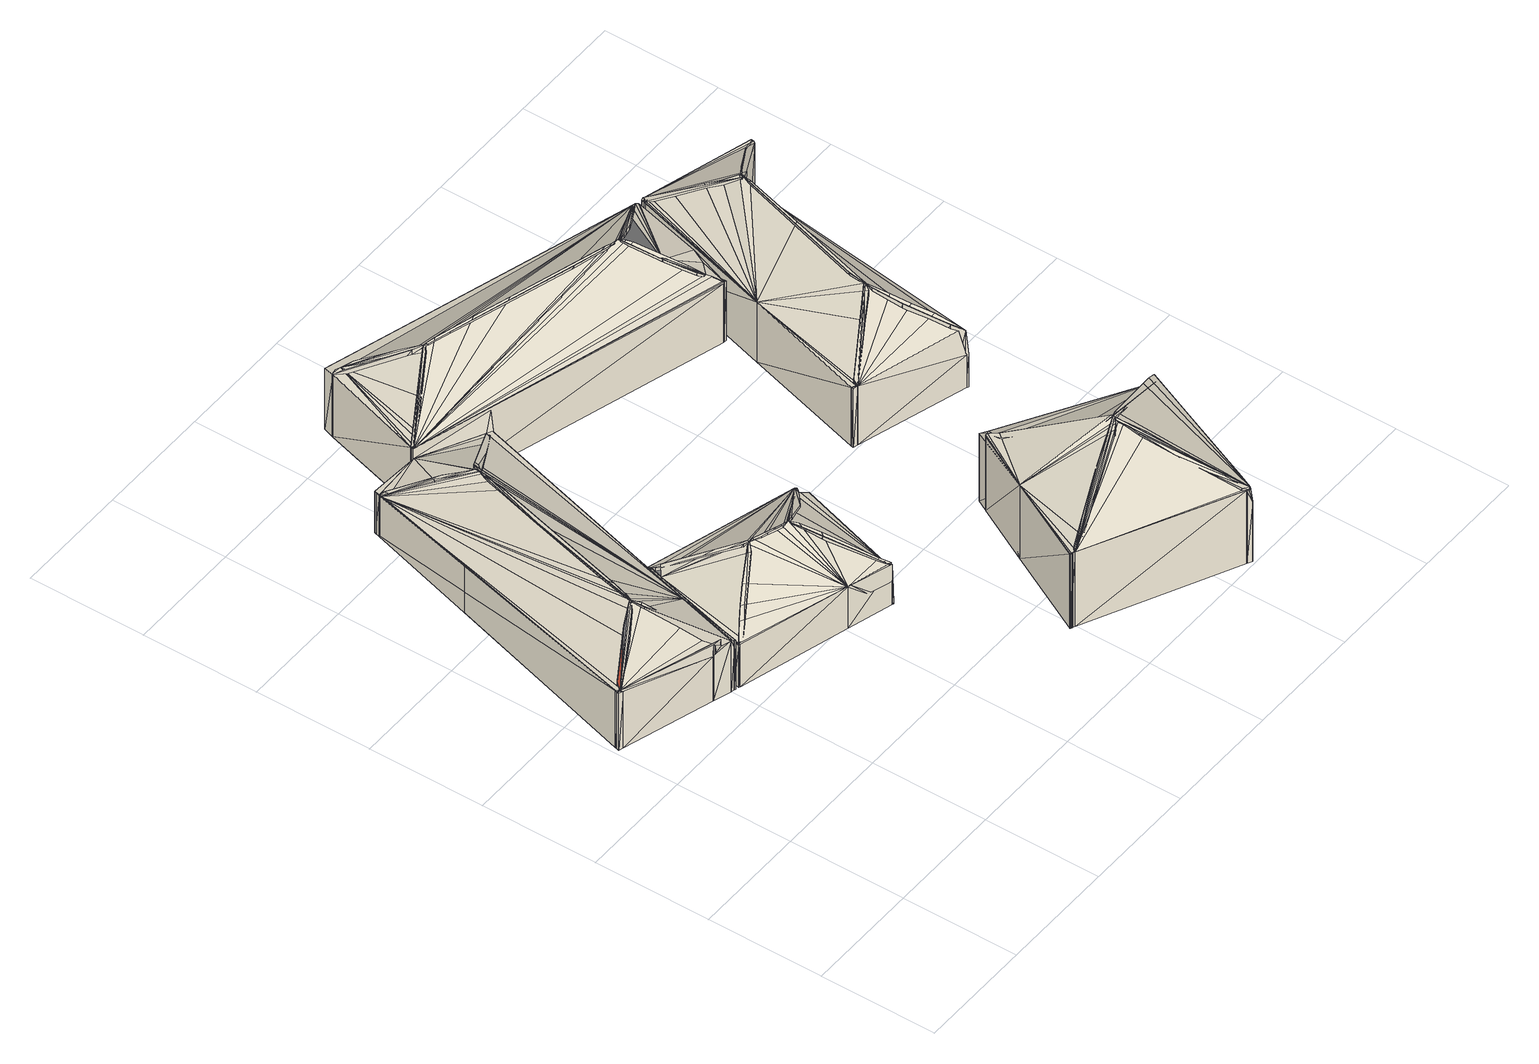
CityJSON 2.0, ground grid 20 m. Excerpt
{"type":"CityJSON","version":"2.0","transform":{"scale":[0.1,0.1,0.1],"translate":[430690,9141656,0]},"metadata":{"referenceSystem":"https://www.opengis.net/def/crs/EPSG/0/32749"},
"CityObjects":{
"building1":{"type":"Building","attributes":{"level_0":0,"level_1":0,"uuid_bgn":"1"},"geometry":[{"type":"MultiSurface","lod":"1","boundaries":[[[0,1,2]],[[0,2,3]],[[0,3,4]],[[0,4,5]],[[0,5,6]],[[0,6,7]],[[0,7,8]],[[0,8,9]],[[0,9,10]],[[0,10,11]],[[0,11,12]],[[0,12,13]],[[0,1,14]],[[0,15,14]],[[1,2,16]],[[1,14,16]],[[2,3,17]],[[2,16,17]],[[3,4,18]],[[3,17,18]],[[4,5,19]],[[4,18,19]],[[5,6,20]],[[5,19,20]],[[6,7,21]],[[6,20,21]],[[7,8,22]],[[7,21,22]],[[8,9,23]],[[8,22,23]],[[9,10,24]],[[9,23,24]],[[10,11,25]],[[10,24,25]],[[11,12,26]],[[11,25,26]],[[12,13,27]],[[12,26,27]],[[13,0,15]],[[13,27,15]],[[28,29,30]],[[28,30,31]],[[28,31,32]],[[28,32,33]],[[28,33,34]],[[28,34,35]],[[28,35,36]],[[28,36,37]],[[28,37,38]],[[28,38,39]],[[28,39,40]],[[28,40,41]],[[28,41,42]],[[28,42,43]],[[28,43,44]],[[28,44,45]],[[28,45,46]],[[28,29,47]],[[28,48,47]],[[29,30,49]],[[29,47,49]],[[30,31,49]],[[31,32,50]],[[31,49,50]],[[32,33,51]],[[32,50,51]],[[33,34,52]],[[33,51,52]],[[34,35,53]],[[34,52,53]],[[35,36,54]],[[35,53,54]],[[36,37,55]],[[36,54,55]],[[37,38,56]],[[37,55,56]],[[38,39,57]],[[38,56,57]],[[39,40,58]],[[39,57,58]],[[40,41,59]],[[40,58,59]],[[41,42,60]],[[41,59,60]],[[42,43,61]],[[42,60,61]],[[43,44,62]],[[43,61,62]],[[44,45,63]],[[44,62,63]],[[45,46,64]],[[45,63,64]],[[46,28,48]],[[46,64,48]],[[65,66,67]],[[65,67,68]],[[65,68,69]],[[65,69,70]],[[65,70,71]],[[65,71,72]],[[65,72,73]],[[65,73,74]],[[65,74,75]],[[65,75,76]],[[65,76,4]],[[65,4,77]],[[65,77,78]],[[65,78,79]],[[65,79,80]],[[65,80,81]],[[65,66,82]],[[65,83,82]],[[66,67,84]],[[66,82,84]],[[67,68,85]],[[67,84,85]],[[68,69,86]],[[68,85,86]],[[69,70,87]],[[69,86,87]],[[70,71,88]],[[70,87,88]],[[71,72,89]],[[71,88,89]],[[72,73,90]],[[72,89,90]],[[73,74,91]],[[73,90,91]],[[74,75,92]],[[74,91,92]],[[75,76,93]],[[75,92,93]],[[76,4,18]],[[76,93,18]],[[4,77,94]],[[4,18,94]],[[77,78,95]],[[77,94,95]],[[78,79,96]],[[78,95,96]],[[79,80,97]],[[79,96,97]],[[80,81,98]],[[80,97,98]],[[81,65,83]],[[81,98,83]],[[99,100,101]],[[99,101,102]],[[99,102,44]],[[99,44,103]],[[99,103,104]],[[99,104,105]],[[99,105,40]],[[99,40,106]],[[99,106,107]],[[99,107,66]],[[99,66,108]],[[99,108,109]],[[99,109,110]],[[99,100,111]],[[99,112,111]],[[100,101,113]],[[100,111,113]],[[101,102,114]],[[101,113,114]],[[102,44,62]],[[102,114,62]],[[44,103,115]],[[44,62,115]],[[103,104,116]],[[103,115,116]],[[104,105,117]],[[104,116,117]],[[105,40,58]],[[105,117,58]],[[40,106,118]],[[40,58,118]],[[106,107,119]],[[106,118,119]],[[107,66,82]],[[107,119,82]],[[66,108,120]],[[66,82,120]],[[108,109,121]],[[108,120,121]],[[109,110,122]],[[109,121,122]],[[110,99,112]],[[110,122,112]],[[29,123,30]],[[29,123,124]],[[29,47,124]],[[123,30,49]],[[123,124,49]],[[30,29,47]],[[30,49,47]],[[125,32,11]],[[125,11,10]],[[125,32,50]],[[125,126,50]],[[32,11,25]],[[32,50,25]],[[11,10,24]],[[11,25,24]],[[10,125,126]],[[10,24,126]],[[81,80,0]],[[81,0,13]],[[81,13,12]],[[81,12,127]],[[81,127,128]],[[81,128,110]],[[81,110,109]],[[81,109,108]],[[81,108,66]],[[81,66,65]],[[81,80,97]],[[81,98,97]],[[80,0,15]],[[80,97,15]],[[0,13,27]],[[0,15,27]],[[13,12,26]],[[13,27,26]],[[12,127,129]],[[12,26,129]],[[127,128,130]],[[127,129,130]],[[128,110,122]],[[128,130,122]],[[110,109,121]],[[110,122,121]],[[109,108,120]],[[109,121,120]],[[108,66,82]],[[108,120,82]],[[66,65,83]],[[66,82,83]],[[65,81,98]],[[65,83,98]],[[44,102,101]],[[44,101,100]],[[44,100,99]],[[44,99,131]],[[44,131,46]],[[44,46,45]],[[44,102,114]],[[44,62,114]],[[102,101,113]],[[102,114,113]],[[101,100,111]],[[101,113,111]],[[100,99,112]],[[100,111,112]],[[99,131,132]],[[99,112,132]],[[131,46,64]],[[131,132,64]],[[46,45,63]],[[46,64,63]],[[45,44,62]],[[45,63,62]],[[99,110,122]],[[99,112,122]]],"semantics":{"surfaces":[{"type":"RoofSurface"},{"type":"GroundSurface"},{"type":"WallSurface"}],"values":[0,1,2,2,2,2,2,2,2,2,2,2,2,2,2,2,2,2,2,2,2,2,2,2,2,2,2,2,2,2,2,2,2,2,2,2,2,2,2,2,2,2,2,2,2,2,2,2,2,2,2,2,2,2,2,2,2,2,2,2,2,2,2,2,2,2,2,2,2,2,2,2,2,2,2,2,2,2,2,2,2,2,2,2,2,2,2,2,2,2,2,2,2,2,2,2,2,2,2,2,2,2,2,2,2,2,2,2,2,2,2,2,2,2,2,2,2,2,2,2,2,2,2,2,2,2,2,2,2,2,2,2,2,2,2,2,2,2,2,2,2,2,2,2,2,2,2,2,2,2,2,2,2,2,2,2,2,2,2,2,2,2,2,2,2,2,2,2,2,2,2,2,2,2,2,2,2,2,2,2,2,2,2,2,2,2,2,2,2,2,2,2,2,2,2,2,2,2,2,2,2,2,2,2,2,2,2,2,2,2,2,2,2,2,2,2,2,2,2,2,2,2,2,2,2,2,2,2,2,2,2,2,2,2,2,2,2,2,2,2,2,2,2,2,2,2,2,2,2,2,2,2,2,2,2,2,2,2,2,2,2,2,2,2]}}]},
"building2":{"type":"Building","attributes":{"level_0":11,"level_1":0,"uuid_bgn":"2"},"geometry":[{"type":"MultiSurface","lod":"1","boundaries":[[[133,134,135]],[[133,135,136]],[[133,136,137]],[[133,137,138]],[[133,138,139]],[[133,139,140]],[[133,140,141]],[[133,141,142]],[[133,142,143]],[[133,134,144]],[[133,145,144]],[[134,135,146]],[[134,144,146]],[[135,136,147]],[[135,146,147]],[[136,137,148]],[[136,147,148]],[[137,138,149]],[[137,148,149]],[[138,139,150]],[[138,149,150]],[[139,140,151]],[[139,150,151]],[[140,141,152]],[[140,151,152]],[[141,142,153]],[[141,152,153]],[[142,143,154]],[[142,153,154]],[[143,133,145]],[[143,154,145]],[[155,156,142]],[[155,142,157]],[[155,157,158]],[[155,158,159]],[[155,159,160]],[[155,160,161]],[[155,161,162]],[[155,162,163]],[[155,163,164]],[[155,164,165]],[[155,165,166]],[[155,166,167]],[[155,167,168]],[[155,168,169]],[[155,169,170]],[[155,156,171]],[[155,172,171]],[[156,142,153]],[[156,171,153]],[[142,157,173]],[[142,153,173]],[[157,158,174]],[[157,173,174]],[[158,159,175]],[[158,174,175]],[[159,160,176]],[[159,175,176]],[[160,161,177]],[[160,176,177]],[[161,162,178]],[[161,177,178]],[[162,163,179]],[[162,178,179]],[[163,164,180]],[[163,179,180]],[[164,165,181]],[[164,180,181]],[[165,166,182]],[[165,181,182]],[[166,167,183]],[[166,182,183]],[[167,168,184]],[[167,183,184]],[[168,169,185]],[[168,184,185]],[[169,170,186]],[[169,185,186]],[[170,155,172]],[[170,186,172]],[[187,188,189]],[[187,189,164]],[[187,164,190]],[[187,190,191]],[[187,191,192]],[[187,192,193]],[[187,193,194]],[[187,194,195]],[[187,195,196]],[[187,196,197]],[[187,197,169]],[[187,169,198]],[[187,188,199]],[[187,200,199]],[[188,189,201]],[[188,199,201]],[[189,164,180]],[[189,201,180]],[[164,190,202]],[[164,180,202]],[[190,191,203]],[[190,202,203]],[[191,192,204]],[[191,203,204]],[[192,193,205]],[[192,204,205]],[[193,194,206]],[[193,205,206]],[[194,195,207]],[[194,206,207]],[[195,196,208]],[[195,207,208]],[[196,197,209]],[[196,208,209]],[[197,169,185]],[[197,209,185]],[[169,198,210]],[[169,185,210]],[[198,187,200]],[[198,210,200]],[[211,212,213]],[[211,213,214]],[[211,214,215]],[[211,215,216]],[[211,216,217]],[[211,217,218]],[[211,218,219]],[[211,219,220]],[[211,220,139]],[[211,139,221]],[[211,221,222]],[[211,222,223]],[[211,223,224]],[[211,224,225]],[[211,212,226]],[[211,227,226]],[[212,213,228]],[[212,226,228]],[[213,214,229]],[[213,228,229]],[[214,215,230]],[[214,229,230]],[[215,216,231]],[[215,230,231]],[[216,217,232]],[[216,231,232]],[[217,218,233]],[[217,232,233]],[[218,219,234]],[[218,233,234]],[[219,220,235]],[[219,234,235]],[[220,139,150]],[[220,235,150]],[[139,221,236]],[[139,150,236]],[[221,222,237]],[[221,236,237]],[[222,223,238]],[[222,237,238]],[[223,224,239]],[[223,238,239]],[[224,225,240]],[[224,239,240]],[[225,211,227]],[[225,240,227]],[[155,241,143]],[[155,143,142]],[[155,241,242]],[[155,172,242]],[[241,143,154]],[[241,242,154]],[[143,142,153]],[[143,154,153]],[[142,156,171]],[[142,153,171]],[[156,155,172]],[[156,171,172]],[[134,133,225]],[[134,225,135]],[[134,133,145]],[[134,144,145]],[[133,225,240]],[[133,145,240]],[[225,135,146]],[[225,240,146]],[[135,134,144]],[[135,146,144]],[[243,244,170]],[[243,170,169]],[[243,169,197]],[[243,197,196]],[[243,196,195]],[[243,195,194]],[[243,194,193]],[[243,193,214]],[[243,214,213]],[[243,213,212]],[[243,212,211]],[[243,244,245]],[[243,246,245]],[[244,170,186]],[[244,245,186]],[[170,169,185]],[[170,186,185]],[[169,197,209]],[[169,185,209]],[[197,196,208]],[[197,209,208]],[[196,195,207]],[[196,208,207]],[[195,194,206]],[[195,207,206]],[[194,193,205]],[[194,206,205]],[[193,214,229]],[[193,205,229]],[[214,213,228]],[[214,229,228]],[[213,212,226]],[[213,228,226]],[[212,211,227]],[[212,226,227]],[[211,243,246]],[[211,227,246]]],"semantics":{"surfaces":[{"type":"RoofSurface"},{"type":"GroundSurface"},{"type":"WallSurface"}],"values":[0,1,2,2,2,2,2,2,2,2,2,2,2,2,2,2,2,2,2,2,2,2,2,2,2,2,2,2,2,2,2,2,2,2,2,2,2,2,2,2,2,2,2,2,2,2,2,2,2,2,2,2,2,2,2,2,2,2,2,2,2,2,2,2,2,2,2,2,2,2,2,2,2,2,2,2,2,2,2,2,2,2,2,2,2,2,2,2,2,2,2,2,2,2,2,2,2,2,2,2,2,2,2,2,2,2,2,2,2,2,2,2,2,2,2,2,2,2,2,2,2,2,2,2,2,2,2,2,2,2,2,2,2,2,2,2,2,2,2,2,2,2,2,2,2,2,2,2,2,2,2,2,2,2,2,2,2,2,2,2,2,2,2,2,2,2,2,2,2,2,2,2,2,2,2,2,2,2,2,2,2,2,2,2,2,2,2,2,2,2,2,2,2,2,2,2,2,2,2,2,2,2,2,2,2,2,2,2,2,2,2,2,2,2,2,2,2,2,2,2,2,2,2,2,2]}}]},
"building3":{"type":"Building","attributes":{"level_0":20,"level_1":0,"uuid_bgn":"28"},"geometry":[{"type":"MultiSurface","lod":"1","boundaries":[[[247,248,249]],[[247,249,250]],[[247,250,251]],[[247,251,252]],[[247,252,253]],[[247,253,254]],[[247,254,255]],[[247,255,256]],[[247,256,257]],[[247,257,258]],[[247,258,259]],[[247,248,260]],[[247,261,260]],[[248,249,262]],[[248,260,262]],[[249,250,263]],[[249,262,263]],[[250,251,264]],[[250,263,264]],[[251,252,265]],[[251,264,265]],[[252,253,266]],[[252,265,266]],[[253,254,267]],[[253,266,267]],[[254,255,268]],[[254,267,268]],[[255,256,269]],[[255,268,269]],[[256,257,270]],[[256,269,270]],[[257,258,271]],[[257,270,271]],[[258,259,272]],[[258,271,272]],[[259,247,261]],[[259,272,261]],[[273,274,258]],[[273,258,275]],[[273,275,276]],[[273,276,277]],[[273,277,278]],[[273,278,279]],[[273,279,280]],[[273,280,281]],[[273,281,282]],[[273,282,283]],[[273,283,284]],[[273,284,285]],[[273,285,286]],[[273,286,287]],[[273,287,288]],[[273,288,289]],[[273,274,290]],[[273,291,290]],[[274,258,271]],[[274,290,271]],[[258,275,292]],[[258,271,292]],[[275,276,293]],[[275,292,293]],[[276,277,294]],[[276,293,294]],[[277,278,295]],[[277,294,295]],[[278,279,296]],[[278,295,296]],[[279,280,297]],[[279,296,297]],[[280,281,298]],[[280,297,298]],[[281,282,299]],[[281,298,299]],[[282,283,300]],[[282,299,300]],[[283,284,301]],[[283,300,301]],[[284,285,302]],[[284,301,302]],[[285,286,303]],[[285,302,303]],[[286,287,304]],[[286,303,304]],[[287,288,305]],[[287,304,305]],[[288,289,306]],[[288,305,306]],[[289,273,291]],[[289,306,291]],[[307,308,309]],[[307,309,310]],[[307,310,311]],[[307,311,312]],[[307,312,313]],[[307,313,314]],[[307,314,315]],[[307,315,316]],[[307,316,317]],[[307,317,318]],[[307,318,319]],[[307,319,320]],[[307,308,321]],[[307,322,321]],[[308,309,323]],[[308,321,323]],[[309,310,324]],[[309,323,324]],[[310,311,325]],[[310,324,325]],[[311,312,326]],[[311,325,326]],[[312,313,327]],[[312,326,327]],[[313,314,328]],[[313,327,328]],[[314,315,329]],[[314,328,329]],[[315,316,330]],[[315,329,330]],[[316,317,331]],[[316,330,331]],[[317,318,332]],[[317,331,332]],[[318,319,333]],[[318,332,333]],[[319,320,334]],[[319,333,334]],[[320,307,322]],[[320,334,322]],[[335,287,336]],[[335,336,253]],[[335,253,252]],[[335,252,337]],[[335,337,338]],[[335,338,339]],[[335,339,340]],[[335,340,341]],[[335,287,304]],[[335,342,304]],[[287,336,343]],[[287,304,343]],[[336,253,266]],[[336,343,266]],[[253,252,265]],[[253,266,265]],[[252,337,344]],[[252,265,344]],[[337,338,345]],[[337,344,345]],[[338,339,346]],[[338,345,346]],[[339,340,347]],[[339,346,347]],[[340,341,348]],[[340,347,348]],[[341,335,342]],[[341,348,342]],[[287,335,349]],[[287,349,289]],[[287,289,288]],[[287,335,342]],[[287,304,342]],[[335,349,350]],[[335,342,350]],[[349,289,306]],[[349,350,306]],[[289,288,305]],[[289,306,305]],[[288,287,304]],[[288,305,304]],[[310,309,308]],[[310,308,307]],[[310,307,351]],[[310,351,341]],[[310,341,352]],[[310,309,323]],[[310,324,323]],[[309,308,321]],[[309,323,321]],[[308,307,322]],[[308,321,322]],[[307,351,353]],[[307,322,353]],[[351,341,348]],[[351,353,348]],[[341,352,354]],[[341,348,354]],[[352,310,324]],[[352,354,324]],[[355,320,319]],[[355,319,318]],[[355,318,248]],[[355,248,247]],[[355,320,334]],[[355,356,334]],[[320,319,333]],[[320,334,333]],[[319,318,332]],[[319,333,332]],[[318,248,260]],[[318,332,260]],[[248,247,261]],[[248,260,261]],[[247,355,356]],[[247,261,356]],[[258,273,357]],[[258,357,259]],[[258,274,290]],[[258,271,290]],[[274,273,291]],[[274,290,291]],[[273,357,358]],[[273,291,358]],[[357,259,272]],[[357,358,272]],[[259,258,271]],[[259,272,271]],[[273,289,306]],[[273,291,306]],[[335,341,348]],[[335,342,348]]],"semantics":{"surfaces":[{"type":"RoofSurface"},{"type":"GroundSurface"},{"type":"WallSurface"}],"values":[0,1,2,2,2,2,2,2,2,2,2,2,2,2,2,2,2,2,2,2,2,2,2,2,2,2,2,2,2,2,2,2,2,2,2,2,2,2,2,2,2,2,2,2,2,2,2,2,2,2,2,2,2,2,2,2,2,2,2,2,2,2,2,2,2,2,2,2,2,2,2,2,2,2,2,2,2,2,2,2,2,2,2,2,2,2,2,2,2,2,2,2,2,2,2,2,2,2,2,2,2,2,2,2,2,2,2,2,2,2,2,2,2,2,2,2,2,2,2,2,2,2,2,2,2,2,2,2,2,2,2,2,2,2,2,2,2,2,2,2,2,2,2,2,2,2,2,2,2,2,2,2,2,2,2,2,2,2,2,2,2,2,2,2,2,2,2,2,2,2,2,2,2,2,2,2,2,2,2,2,2,2,2,2,2,2,2,2,2,2,2,2,2,2,2,2,2,2,2,2,2,2,2,2,2,2,2,2,2,2,2,2,2,2,2,2,2,2,2,2,2]}}]},
"building4":{"type":"Building","attributes":{"level_0":22,"level_1":0,"uuid_bgn":"3"},"geometry":[{"type":"MultiSurface","lod":"1","boundaries":[[[359,360,361]],[[359,361,362]],[[359,362,363]],[[359,363,364]],[[359,364,365]],[[359,365,366]],[[359,366,367]],[[359,367,368]],[[359,368,369]],[[359,369,370]],[[359,370,371]],[[359,360,372]],[[359,373,372]],[[360,361,374]],[[360,372,374]],[[361,362,375]],[[361,374,375]],[[362,363,376]],[[362,375,376]],[[363,364,377]],[[363,376,377]],[[364,365,378]],[[364,377,378]],[[365,366,379]],[[365,378,379]],[[366,367,380]],[[366,379,380]],[[367,368,381]],[[367,380,381]],[[368,369,382]],[[368,381,382]],[[369,370,383]],[[369,382,383]],[[370,371,384]],[[370,383,384]],[[371,359,373]],[[371,384,373]],[[385,386,387]],[[385,387,388]],[[385,388,389]],[[385,389,390]],[[385,390,391]],[[385,391,392]],[[385,392,393]],[[385,393,394]],[[385,394,361]],[[385,361,395]],[[385,395,396]],[[385,396,397]],[[385,397,369]],[[385,369,398]],[[385,398,399]],[[385,399,400]],[[385,400,401]],[[385,386,402]],[[385,403,402]],[[386,387,404]],[[386,402,404]],[[387,388,405]],[[387,404,405]],[[388,389,406]],[[388,405,406]],[[389,390,407]],[[389,406,407]],[[390,391,408]],[[390,407,408]],[[391,392,409]],[[391,408,409]],[[392,393,410]],[[392,409,410]],[[393,394,411]],[[393,410,411]],[[394,361,374]],[[394,411,374]],[[361,395,412]],[[361,374,412]],[[395,396,413]],[[395,412,413]],[[396,397,414]],[[396,413,414]],[[397,369,382]],[[397,414,382]],[[369,398,415]],[[369,382,415]],[[398,399,416]],[[398,415,416]],[[399,400,417]],[[399,416,417]],[[400,401,418]],[[400,417,418]],[[401,385,403]],[[401,418,403]],[[419,364,420]],[[419,420,421]],[[419,421,422]],[[419,422,423]],[[419,423,424]],[[419,424,425]],[[419,425,426]],[[419,426,427]],[[419,427,428]],[[419,428,388]],[[419,388,429]],[[419,429,430]],[[419,430,431]],[[419,364,377]],[[419,432,377]],[[364,420,433]],[[364,377,433]],[[420,421,434]],[[420,433,434]],[[421,422,435]],[[421,434,435]],[[422,423,436]],[[422,435,436]],[[423,424,437]],[[423,436,437]],[[424,425,438]],[[424,437,438]],[[425,426,439]],[[425,438,439]],[[426,427,440]],[[426,439,440]],[[427,428,441]],[[427,440,441]],[[428,388,405]],[[428,441,405]],[[388,429,442]],[[388,405,442]],[[429,430,443]],[[429,442,443]],[[430,431,444]],[[430,443,444]],[[431,419,432]],[[431,444,432]],[[445,446,447]],[[445,447,448]],[[445,448,449]],[[445,449,450]],[[445,450,451]],[[445,451,452]],[[445,452,453]],[[445,453,454]],[[445,454,455]],[[445,455,456]],[[445,456,457]],[[445,457,458]],[[445,458,459]],[[445,446,460]],[[445,461,460]],[[446,447,462]],[[446,460,462]],[[447,448,463]],[[447,462,463]],[[448,449,464]],[[448,463,464]],[[449,450,465]],[[449,464,465]],[[450,451,466]],[[450,465,466]],[[451,452,467]],[[451,466,467]],[[452,453,468]],[[452,467,468]],[[453,454,469]],[[453,468,469]],[[454,455,470]],[[454,469,470]],[[455,456,471]],[[455,470,471]],[[456,457,472]],[[456,471,472]],[[457,458,473]],[[457,472,473]],[[458,459,474]],[[458,473,474]],[[459,445,461]],[[459,474,461]],[[400,399,398]],[[400,398,369]],[[400,369,368]],[[400,368,367]],[[400,367,366]],[[400,366,365]],[[400,365,364]],[[400,364,419]],[[400,419,475]],[[400,475,476]],[[400,476,401]],[[400,399,416]],[[400,417,416]],[[399,398,415]],[[399,416,415]],[[398,369,382]],[[398,415,382]],[[369,368,381]],[[369,382,381]],[[368,367,380]],[[368,381,380]],[[367,366,379]],[[367,380,379]],[[366,365,378]],[[366,379,378]],[[365,364,377]],[[365,378,377]],[[364,419,432]],[[364,377,432]],[[419,475,477]],[[419,432,477]],[[475,476,478]],[[475,477,478]],[[476,401,418]],[[476,478,418]],[[401,400,417]],[[401,418,417]],[[385,430,457]],[[385,430,443]],[[385,403,443]],[[430,457,472]],[[430,443,472]],[[457,385,403]],[[457,472,403]],[[431,430,443]],[[431,444,443]],[[403,472,443]]],"semantics":{"surfaces":[{"type":"RoofSurface"},{"type":"GroundSurface"},{"type":"WallSurface"}],"values":[0,1,2,2,2,2,2,2,2,2,2,2,2,2,2,2,2,2,2,2,2,2,2,2,2,2,2,2,2,2,2,2,2,2,2,2,2,2,2,2,2,2,2,2,2,2,2,2,2,2,2,2,2,2,2,2,2,2,2,2,2,2,2,2,2,2,2,2,2,2,2,2,2,2,2,2,2,2,2,2,2,2,2,2,2,2,2,2,2,2,2,2,2,2,2,2,2,2,2,2,2,2,2,2,2,2,2,2,2,2,2,2,2,2,2,2,2,2,2,2,2,2,2,2,2,2,2,2,2,2,2,2,2,2,2,2,2,2,2,2,2,2,2,2,2,2,2,2,2,2,2,2,2,2,2,2,2,2,2,2,2,2,2,2,2,2,2,2,2,2,2,2,2,2,2,2,2,2,2,2,2,2,2,2,2,2,2,2,2,2,2,2,2,2,2,2,2,2,2,2,2,2,2,2,2,2,2,2,2,2,2,2,2,2,2,2,2,2,2,2,2,2,2,2,2]}}]},
"building5":{"type":"Building","attributes":{"level_0":25,"level_1":0,"uuid_bgn":"4"},"geometry":[{"type":"MultiSurface","lod":"1","boundaries":[[[479,480,481]],[[479,481,482]],[[479,482,483]],[[479,483,484]],[[479,484,485]],[[479,485,486]],[[479,486,487]],[[479,487,488]],[[479,488,489]],[[479,489,490]],[[479,490,491]],[[479,491,492]],[[479,492,493]],[[479,493,494]],[[479,480,495]],[[479,496,495]],[[480,481,497]],[[480,495,497]],[[481,482,498]],[[481,497,498]],[[482,483,499]],[[482,498,499]],[[483,484,500]],[[483,499,500]],[[484,485,501]],[[484,500,501]],[[485,486,502]],[[485,501,502]],[[486,487,503]],[[486,502,503]],[[487,488,504]],[[487,503,504]],[[488,489,505]],[[488,504,505]],[[489,490,506]],[[489,505,506]],[[490,491,507]],[[490,506,507]],[[491,492,508]],[[491,507,508]],[[492,493,509]],[[492,508,509]],[[493,494,510]],[[493,509,510]],[[494,479,496]],[[494,510,496]],[[511,512,513]],[[511,513,514]],[[511,514,515]],[[511,515,516]],[[511,516,517]],[[511,517,518]],[[511,518,519]],[[511,519,520]],[[511,512,521]],[[511,522,521]],[[512,513,523]],[[512,521,523]],[[513,514,524]],[[513,523,524]],[[514,515,525]],[[514,524,525]],[[515,516,526]],[[515,525,526]],[[516,517,527]],[[516,526,527]],[[517,518,528]],[[517,527,528]],[[518,519,529]],[[518,528,529]],[[519,520,530]],[[519,529,530]],[[520,511,522]],[[520,530,522]],[[531,532,533]],[[531,533,534]],[[531,534,535]],[[531,535,536]],[[531,536,537]],[[531,537,538]],[[531,538,539]],[[531,539,540]],[[531,540,541]],[[531,541,515]],[[531,515,542]],[[531,542,543]],[[531,543,544]],[[531,544,512]],[[531,512,545]],[[531,532,546]],[[531,547,546]],[[532,533,548]],[[532,546,548]],[[533,534,549]],[[533,548,549]],[[534,535,550]],[[534,549,550]],[[535,536,551]],[[535,550,551]],[[536,537,552]],[[536,551,552]],[[537,538,553]],[[537,552,553]],[[538,539,554]],[[538,553,554]],[[539,540,555]],[[539,554,555]],[[540,541,556]],[[540,555,556]],[[541,515,525]],[[541,556,525]],[[515,542,557]],[[515,525,557]],[[542,543,558]],[[542,557,558]],[[543,544,559]],[[543,558,559]],[[544,512,521]],[[544,559,521]],[[512,545,560]],[[512,521,560]],[[545,531,547]],[[545,560,547]],[[561,562,563]],[[561,563,564]],[[561,564,565]],[[561,565,566]],[[561,566,567]],[[561,567,533]],[[561,533,568]],[[561,568,569]],[[561,569,570]],[[561,562,571]],[[561,572,571]],[[562,563,573]],[[562,571,573]],[[563,564,574]],[[563,573,574]],[[564,565,575]],[[564,574,575]],[[565,566,576]],[[565,575,576]],[[566,567,577]],[[566,576,577]],[[567,533,548]],[[567,577,548]],[[533,568,578]],[[533,548,578]],[[568,569,579]],[[568,578,579]],[[569,570,580]],[[569,579,580]],[[570,561,572]],[[570,580,572]],[[581,545,512]],[[581,512,511]],[[581,545,560]],[[581,582,560]],[[545,512,521]],[[545,560,521]],[[512,511,522]],[[512,521,522]],[[511,581,582]],[[511,522,582]],[[531,583,561]],[[531,561,570]],[[531,570,569]],[[531,569,568]],[[531,568,533]],[[531,583,584]],[[531,547,584]],[[583,561,572]],[[583,584,572]],[[561,570,580]],[[561,572,580]],[[570,569,579]],[[570,580,579]],[[569,568,578]],[[569,579,578]],[[568,533,548]],[[568,578,548]],[[533,532,546]],[[533,548,546]],[[532,531,547]],[[532,546,547]],[[585,480,479]],[[585,480,495]],[[585,586,495]],[[480,479,496]],[[480,495,496]],[[479,585,586]],[[479,496,586]],[[493,562,494]],[[493,562,571]],[[493,509,571]],[[562,494,510]],[[562,571,510]],[[494,493,509]],[[494,510,509]],[[531,545,560]],[[531,547,560]]],"semantics":{"surfaces":[{"type":"RoofSurface"},{"type":"GroundSurface"},{"type":"WallSurface"}],"values":[0,1,2,2,2,2,2,2,2,2,2,2,2,2,2,2,2,2,2,2,2,2,2,2,2,2,2,2,2,2,2,2,2,2,2,2,2,2,2,2,2,2,2,2,2,2,2,2,2,2,2,2,2,2,2,2,2,2,2,2,2,2,2,2,2,2,2,2,2,2,2,2,2,2,2,2,2,2,2,2,2,2,2,2,2,2,2,2,2,2,2,2,2,2,2,2,2,2,2,2,2,2,2,2,2,2,2,2,2,2,2,2,2,2,2,2,2,2,2,2,2,2,2,2,2,2,2,2,2,2,2,2,2,2,2,2,2,2,2,2,2,2,2,2,2,2,2,2,2,2,2,2,2,2,2,2,2,2,2,2,2,2,2,2,2,2,2,2,2,2,2,2,2,2,2,2,2,2,2,2,2,2,2,2,2,2,2,2,2,2,2,2,2,2,2,2,2,2,2,2,2]}}]}
},
"vertices":[
[14,512,113],[25,524,117],[97,565,148],[131,580,160],[134,580,161],[146,569,153],[176,516,117],[191,486,95],[194,471,90],[194,464,102],[172,460,110],[170,460,89],[16,507,112],[14,509,113],[25,524,0],[14,512,0],[97,565,0],[131,580,0],[134,580,0],[146,569,0],[176,516,0],[191,486,0],[194,471,0],[194,464,0],[172,460,0],[170,460,0],[16,507,0],[14,509,0],[243,566,86],[209,449,97],[206,449,97],[206,449,85],[201,450,101],[142,561,151],[134,576,160],[134,584,162],[138,599,161],[149,640,159],[194,794,151],[228,907,150],[232,918,150],[240,933,147],[243,937,144],[255,944,135],[356,997,84],[367,997,83],[367,991,70],[209,449,0],[243,566,0],[206,449,0],[201,450,0],[142,561,0],[134,576,0],[134,584,0],[138,599,0],[149,640,0],[194,794,0],[228,907,0],[232,918,0],[240,933,0],[243,937,0],[255,944,0],[356,997,0],[367,997,0],[367,991,0],[164,1045,81],[164,1046,83],[168,1046,84],[172,1042,86],[213,971,127],[224,944,140],[232,926,149],[232,911,149],[228,892,148],[221,866,150],[149,621,160],[138,588,161],[123,569,155],[85,546,140],[18,512,113],[10,512,112],[10,517,113],[164,1046,0],[164,1045,0],[168,1046,0],[172,1042,0],[213,971,0],[224,944,0],[232,926,0],[232,911,0],[228,892,0],[221,866,0],[149,621,0],[138,588,0],[123,569,0],[85,546,0],[18,512,0],[10,512,0],[10,517,0],[236,1037,105],[287,1022,83],[341,1005,84],[352,1001,84],[356,990,84],[337,978,90],[236,918,148],[202,975,122],[172,1031,89],[164,1047,83],[167,1056,82],[168,1057,82],[287,1022,0],[236,1037,0],[341,1005,0],[352,1001,0],[356,990,0],[337,978,0],[236,918,0],[202,975,0],[172,1031,0],[164,1047,0],[167,1056,0],[168,1057,0],[209,448,97],[209,448,0],[194,463,90],[194,463,0],[8,509,113],[167,1057,82],[8,509,0],[167,1057,0],[369,998,119],[369,998,0],
[265,621,82],[271,644,82],[273,644,82],[281,633,88],[318,565,127],[341,524,150],[341,520,150],[330,509,144],[228,449,84],[217,449,84],[217,458,83],[271,644,0],[265,621,0],[273,644,0],[281,633,0],[318,565,0],[341,524,0],[341,520,0],[330,509,0],[228,449,0],[217,449,0],[217,458,0],[405,392,83],[217,446,84],[243,467,98],[262,479,108],[288,494,123],[337,520,148],[348,520,151],[386,509,148],[397,505,148],[409,501,149],[420,490,143],[439,464,125],[476,388,87],[484,373,81],[484,370,3],[482,370,80],[217,446,0],[405,392,0],[243,467,0],[262,479,0],[288,494,0],[337,520,0],[348,520,0],[386,509,0],[397,505,0],[409,501,0],[420,490,0],[439,464,0],[476,388,0],[484,373,0],[484,370,0],[482,370,0],[476,377,83],[431,456,126],[409,497,148],[412,505,146],[450,527,125],[510,561,88],[521,561,85],[533,554,79],[536,550,56],[536,546,42],[485,370,3],[480,373,82],[431,456,0],[476,377,0],[409,497,0],[412,505,0],[450,527,0],[510,561,0],[521,561,0],[533,554,0],[536,550,0],[536,546,0],[485,370,0],[480,373,0],[529,576,79],[529,573,81],[521,565,88],[518,561,87],[480,531,108],[424,505,143],[412,501,148],[397,501,149],[371,509,150],[360,512,150],[333,524,148],[288,606,101],[281,621,90],[273,636,85],[273,650,79],[529,573,0],[529,576,0],[521,565,0],[518,561,0],[480,531,0],[424,505,0],[412,501,0],[397,501,0],[371,509,0],[360,512,0],[333,524,0],[288,606,0],[281,621,0],[273,636,0],[273,650,0],[214,447,83],[214,447,0],[544,572,3],[485,369,3],[485,369,0],[544,572,0],
[600,131,148],[600,133,148],[604,137,150],[660,159,170],[720,182,191],[788,201,233],[792,201,226],[796,197,221],[799,189,220],[811,159,207],[856,13,142],[856,9,142],[850,9,145],[600,133,0],[600,131,0],[604,137,0],[660,159,0],[720,182,0],[788,201,0],[792,201,0],[796,197,0],[799,189,0],[811,159,0],[856,13,0],[856,9,0],[850,9,0],[861,11,142],[859,9,121],[848,16,146],[822,92,174],[799,163,211],[796,178,217],[792,197,223],[792,204,228],[796,208,221],[814,216,213],[938,257,149],[961,264,138],[980,268,128],[983,268,107],[987,264,108],[987,261,108],[874,37,139],[859,9,0],[861,11,0],[848,16,0],[822,92,0],[799,163,0],[796,178,0],[792,197,0],[792,204,0],[796,208,0],[814,216,0],[938,257,0],[961,264,0],[980,268,0],[983,268,0],[987,264,0],[987,261,0],[874,37,0],[667,278,146],[719,376,146],[720,377,148],[724,377,148],[732,362,151],[788,204,233],[788,197,226],[784,193,225],[777,189,221],[627,137,155],[604,133,148],[595,133,147],[593,134,147],[593,136,147],[719,376,0],[667,278,0],[720,377,0],[724,377,0],[732,362,0],[788,204,0],[788,197,0],[784,193,0],[777,189,0],[627,137,0],[604,133,0],[595,133,0],[593,134,0],[593,136,0],[987,270,106],[886,231,170],[781,208,223],[762,253,191],[724,355,151],[724,370,148],[743,388,132],[987,270,0],[886,231,0],[781,208,0],[762,253,0],[724,355,0],[724,370,0],[743,388,0],[991,268,108],[991,268,0],[729,395,134],[727,372,149],[729,395,0],[727,372,0],[592,135,147],[592,135,0],[858,5,119],[858,5,0],
[735,960,156],[705,1012,187],[705,1016,188],[807,1072,128],[829,1083,119],[837,1083,118],[841,1080,117],[841,1078,117],[805,956,123],[796,933,118],[773,911,124],[769,911,126],[762,918,132],[705,1012,0],[735,960,0],[705,1016,0],[807,1072,0],[829,1083,0],[837,1083,0],[841,1080,0],[841,1078,0],[805,956,0],[796,933,0],[773,911,0],[769,911,0],[762,918,0],[240,1042,118],[241,1047,117],[341,1102,176],[364,1114,186],[371,1114,186],[386,1110,187],[454,1091,187],[518,1072,187],[683,1023,187],[694,1020,186],[713,1008,184],[720,1001,179],[762,933,137],[777,903,122],[781,888,117],[781,884,118],[779,884,117],[241,1047,0],[240,1042,0],[341,1102,0],[364,1114,0],[371,1114,0],[386,1110,0],[454,1091,0],[518,1072,0],[683,1023,0],[694,1020,0],[713,1008,0],[720,1001,0],[762,933,0],[777,903,0],[781,888,0],[781,884,0],[779,884,0],[837,1085,115],[826,1076,121],[762,1038,157],[739,1027,172],[724,1020,179],[713,1016,184],[694,1016,187],[623,1035,188],[409,1099,187],[371,1110,186],[352,1125,180],[292,1222,124],[298,1241,120],[837,1085,0],[826,1076,0],[762,1038,0],[739,1027,0],[724,1020,0],[713,1016,0],[694,1016,0],[623,1035,0],[409,1099,0],[371,1110,0],[352,1125,0],[292,1222,0],[298,1241,0],[307,1219,128],[311,1215,130],[318,1204,140],[337,1170,158],[348,1147,171],[364,1117,186],[364,1110,184],[360,1106,181],[307,1076,150],[266,1053,125],[258,1050,122],[247,1046,117],[241,1046,118],[292,1223,124],[300,1223,127],[311,1215,0],[307,1219,0],[318,1204,0],[337,1170,0],[348,1147,0],[364,1117,0],[364,1110,0],[360,1106,0],[307,1076,0],[266,1053,0],[258,1050,0],[247,1046,0],[241,1046,0],[292,1223,0],[300,1223,0],[842,1084,41],[784,883,118],[842,1084,0],[784,883,0],
[1047,1023,15],[1047,1017,15],[911,546,65],[907,548,114],[893,565,126],[859,625,160],[841,666,183],[841,689,187],[844,708,187],[912,937,187],[916,948,188],[920,956,185],[942,971,172],[1014,1016,129],[1040,1023,120],[1046,1023,15],[1047,1017,0],[1047,1023,0],[911,546,0],[907,548,0],[893,565,0],[859,625,0],[841,666,0],[841,689,0],[844,708,0],[912,937,0],[916,948,0],[920,956,0],[942,971,0],[1014,1016,0],[1040,1023,0],[1046,1023,0],[720,604,117],[720,606,117],[724,614,120],[837,678,187],[841,678,186],[859,648,168],[874,621,152],[890,591,137],[908,554,114],[908,547,65],[720,606,0],[720,604,0],[724,614,0],[837,678,0],[841,678,0],[859,648,0],[874,621,0],[890,591,0],[908,554,0],[908,547,0],[774,822,119],[847,1071,118],[848,1072,120],[852,1072,120],[856,1068,122],[871,1042,137],[893,1001,161],[905,978,171],[916,956,186],[916,937,186],[886,832,186],[833,666,184],[799,648,161],[724,606,117],[713,610,116],[847,1071,0],[774,822,0],[848,1072,0],[852,1072,0],[856,1068,0],[871,1042,0],[893,1001,0],[905,978,0],[916,956,0],[916,937,0],[886,832,0],[833,666,0],[799,648,0],[724,606,0],[713,610,0],[854,1079,119],[1040,1025,120],[1040,1020,120],[1036,1016,122],[935,956,177],[920,948,186],[912,948,188],[848,1075,118],[849,1080,118],[853,1080,119],[1040,1025,0],[854,1079,0],[1040,1020,0],[1036,1016,0],[935,956,0],[920,948,0],[912,948,0],[848,1075,0],[849,1080,0],[853,1080,0],[712,606,116],[712,606,0],[850,1081,42],[850,1081,0],[1049,1023,15],[1049,1023,0]
]}
